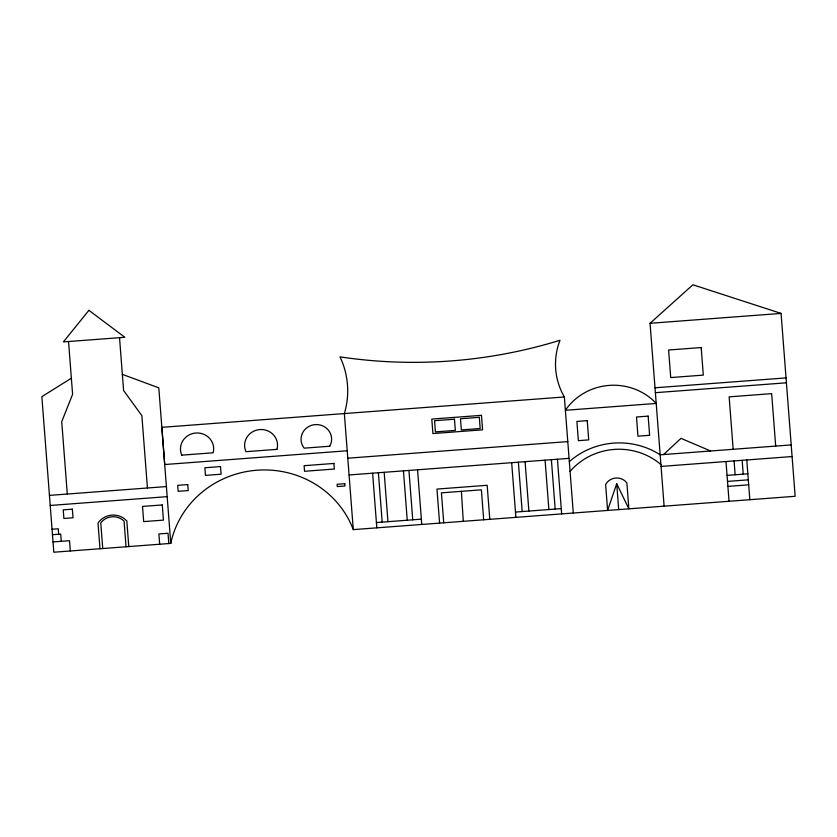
<?xml version="1.0" encoding="UTF-8"?>
<svg xmlns="http://www.w3.org/2000/svg" width="837" height="837" viewBox="0 0 837 837"><rect width="100%" height="100%" fill="white"/><g stroke="black" fill="none" stroke-linecap="round" stroke-linejoin="round"><path stroke-width="1.26" d="M616.712 483.692L607.61 510.434L605.622 484.529A12.482 11.969 -3.3 0 1 626.871 482.928L628.859 508.833L616.712 483.692L618.7 509.597M663.574 454.543L680.973 438.337L710.644 450.997M664.118 506.176L650.046 323.302L692.9 284.779L781.078 313.415L795.15 496.289L353.287 529.622A95.062 91.149 -3.3 0 0 256.928 470.227A95.062 91.149 -3.3 0 0 170.769 543.401L53.819 552.221L41.85 396.665L71.365 378.209M650.046 323.302L781.078 313.415M655.015 387.793L786.037 377.905M573.282 513.029L564.358 396.968L161.865 427.341L164.722 464.535L347.219 450.766M655.392 392.689L786.414 382.802M181.493 455.171L213.153 452.786A16.614 15.924 -3.3 0 0 195.848 433.011A16.614 15.924 -3.3 0 0 181.765 455.15M347.794 458.205L567.789 441.601M49.446 495.389L166.396 486.569M349.081 474.956L569.076 458.362M791.195 444.918L660.173 454.805A73.53 70.496 -3.3 0 0 569.327 461.658M50.22 505.464L167.17 496.644M661.063 466.429L792.095 456.542M727.05 475.374L747.849 473.805M52.051 529.235L58.234 528.775L58.653 534.226M727.51 481.401L748.309 479.831M52.469 534.697L60.714 534.079L61.268 541.309M727.897 486.391L748.696 484.822M53.024 541.937L69.523 540.692L70.308 550.976M376.409 522.56L421.367 519.17M515.477 512.066L561.25 508.614M122.348 374.359L158.8 387.845L170.769 543.401M775.69 446.09L771.662 393.641L729.142 396.853L733.17 449.291M746.782 459.963L749.837 499.71M742.157 460.308L743.214 474.15M734.07 460.915L735.137 474.757M725.982 461.532L729.048 501.279M557.442 459.241L561.658 513.908M551.384 459.691L555.182 509.074M545.086 460.172L548.884 509.545M525.081 461.679L528.879 511.062M518.375 462.191L522.173 511.564M511.679 462.694L515.885 517.36M489.791 519.327L487.165 485.293L436.966 489.08L439.592 523.115M483.681 519.787L481.38 489.823L441.423 492.836L443.736 522.801M417.558 469.798L421.764 524.454M408.937 470.446L412.735 519.819M403.444 470.854L407.253 520.237M384.162 472.309L387.96 521.692M378.387 472.748L382.185 522.131M372.611 473.187L376.817 527.854M353.287 529.622L344.352 413.572A85.426 81.9 -3.3 0 0 346.957 380.008L346.141 375.238A85.426 81.9 -3.3 0 0 339.989 356.865A476.849 457.211 -3.3 0 0 559.995 340.272A70.821 67.902 -3.3 0 0 555.663 359.335L555.496 364.231A70.821 67.902 -3.3 0 0 564.358 396.968M168.812 543.548L168.028 533.263L158.884 533.943L159.679 544.238M147.438 488.002L141.861 415.623L123.594 390.502L119.534 337.677M128.793 546.561L126.816 520.917A18.1 17.357 -3.3 0 0 98.013 523.083L99.98 548.737M126.052 546.77L124.075 521.116A15.265 14.637 -3.3 0 0 100.764 522.874L102.742 548.528M68.54 341.527L72.599 394.342L61.729 421.67L67.295 494.05M461.396 491.329L463.29 521.325M570.081 471.398A63.183 60.588 -3.3 0 1 660.916 464.545M88.9 310.328L63.371 341.914L124.828 337.28L88.9 310.328M701.186 347.554L668.596 350.012L670.719 377.571L703.3 375.112L701.186 347.554M481.463 415.34L431.798 419.086L432.907 433.566L482.583 429.82L481.463 415.34M656.218 403.434L565.383 410.287A57.429 55.064 -3.3 0 1 656.218 403.434M454.481 419.211L434.549 420.718L435.407 431.892L455.338 430.396L454.481 419.211M479.319 417.339L460.476 418.762L461.333 429.936L480.176 428.513L479.319 417.339M587.229 420.634L576.892 421.419L578.367 440.67L588.714 439.885L587.229 420.634M648.141 416.115L636.486 417.004L637.961 436.171L649.617 435.292L648.141 416.115M276.963 449.354L245.963 451.687A16.468 15.788 -3.3 0 1 259.847 429.569A16.468 15.788 -3.3 0 1 276.963 449.354M329.726 446.236L304.166 448.161A15.296 14.668 -3.3 0 1 305.474 428.942A15.296 14.668 -3.3 0 1 325.499 427.435A15.296 14.668 -3.3 0 1 329.726 446.236M220.508 466.596L204.877 467.768L205.463 475.385L221.094 474.213L220.508 466.596M333.911 463.447L304.113 465.696L304.542 471.283L334.34 469.034L333.911 463.447M187.77 484.581L177.695 485.345L178.155 491.309L188.231 490.555L187.77 484.581M344.781 483.713L337.091 484.288L337.269 486.579L344.949 485.994L344.781 483.713M72.369 509.158L63.225 509.848L63.894 518.48L73.028 517.789L72.369 509.158M162.273 504.941L142.52 506.427L143.682 521.608L163.445 520.122L162.273 504.941"/></g></svg>
